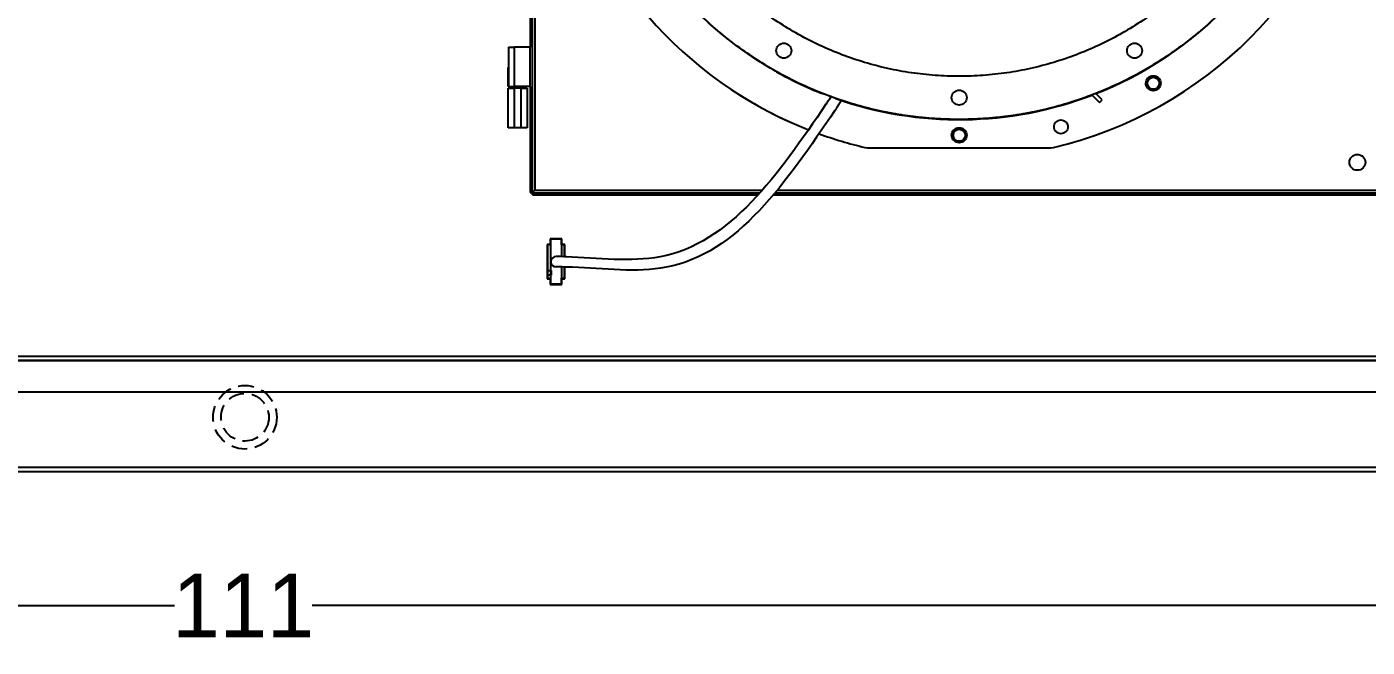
# Model space of a CAD drawing. Header units: inches. Extents: x 908 to 1218, y 246 to 442.
# Drawn here: x 1013.29 to 1055.42, y 286.14 to 305.65 of the extents above; entities that cross this region are included whole.
import ezdxf

# ---------------------------------------------------------------- set-up
doc = ezdxf.new("R2010")
doc.units = ezdxf.units.IN
doc.header["$MEASUREMENT"] = 0
doc.header["$PDSIZE"] = -1
doc.linetypes.add('DASHED', pattern=[0.75, 0.5, -0.25])
doc.dimstyles.new('RAE Solutions', dxfattribs={"dimtxt": 2, "dimasz": 1.5, "dimexe": 0.5, "dimexo": 0.5, "dimgap": 0.5, "dimtad": 0, "dimtih": 1, "dimtoh": 1, "dimdec": 3, "dimrnd": 0.125, "dimzin": 1, "dimdsep": 46, "dimlunit": 5, "dimtxsty": 'Standard', "dimcen": 0.09, "dimadec": 0, "dimazin": 0, "dimtfac": 1, "dimtdec": 3, "dimtofl": 0, "dimtmove": 0, "dimatfit": 3, "dimfxl": 1, "dimtolj": 1, "dimtzin": 1, "dimarcsym": 0})

# ---------------------------------------------------------------- blocks, each defined once
blk = doc.blocks.new('*D199')
at = {"color": 0, "lineweight": -2}
for p, q in [((1075.594, 293.77), (1075.594, 286.953)), ((964.603, 293.643), (964.603, 286.953)), ((966.103, 287.453), (1017.932, 287.453)), ((1074.094, 287.453), (1022.265, 287.453))]:
    blk.add_line(p, q, dxfattribs=at)
at = {"color": 0}
for points in [[(966.103, 287.703), (966.103, 287.203), (964.603, 287.453)], [(1074.094, 287.703), (1074.094, 287.203), (1075.594, 287.453)]]:
    blk.add_solid(points, dxfattribs=at)
at = {"layer": 'Defpoints', "color": 0}
for p in [(964.603, 294.143), (1075.594, 294.27), (1075.594, 287.453)]:
    blk.add_point(p, dxfattribs=at)
at = {"color": 0, "insert": (1020.098, 287.453), "char_height": 2, "attachment_point": 5}
blk.add_mtext('\\A1;111', dxfattribs=at)

msp = doc.modelspace()

# ---------------------------------------------------------------- linework, layer by layer
at = {"linetype": 'Continuous', "lineweight": 25}
for p, q in [((1029.1782, 327.8391), (1029.1782, 300.4372)), ((1029.2612, 327.7632), (1029.2612, 300.5132)), ((1029.1152, 324.7682), (1029.1152, 305.0082)), ((1028.4277, 305.0082), (1028.4277, 304.3736)), ((1028.4277, 305.0082), (1028.6152, 305.0082)), ((1029.1152, 305.0082), (1028.6152, 305.0082)), ((1028.6152, 305.0082), (1028.6152, 303.7682)), ((1029.1152, 303.7682), (1029.1152, 305.0082)), ((1028.4177, 303.7682), (1028.4177, 304.3736)), ((1028.4177, 304.3736), (1028.4277, 304.3736)), ((1028.4277, 304.3736), (1028.4277, 303.7682)), ((1028.4177, 303.7682), (1028.4277, 303.7682)), ((1028.4277, 303.7682), (1028.6152, 303.7682)), ((1028.4742, 303.7682), (1028.4742, 303.7182)), ((1029.1152, 303.7682), (1028.6152, 303.7682)), ((1028.9742, 303.7182), (1028.9742, 303.7682)), ((1029.1152, 303.7682), (1029.1152, 300.4372)), ((1028.4272, 302.4782), (1028.4272, 303.7182)), ((1028.4272, 303.7182), (1028.6147, 303.7182)), ((1028.6147, 303.7182), (1028.6147, 302.4782)), ((1028.8337, 303.7182), (1028.6147, 303.7182)), ((1028.8337, 302.4782), (1028.8337, 303.7182)), ((1028.8337, 303.7182), (1029.0212, 303.7182)), ((1029.0212, 303.7182), (1029.0212, 302.4782)), ((1046.7759, 303.5047), (1047.0117, 303.2689)), ((1047.0936, 303.3541), (1046.8962, 303.5514)), ((1047.0117, 303.2689), (1047.0936, 303.3541)), ((1028.6147, 302.4782), (1028.4272, 302.4782)), ((1028.8337, 302.4782), (1028.6147, 302.4782)), ((1029.0212, 302.4782), (1028.8337, 302.4782)), ((1039.6305, 301.8591), (1039.7209, 301.8486)), ((1039.7209, 301.8486), (1045.476, 301.8486)), ((1045.476, 301.8486), (1045.5664, 301.8591)), ((1029.1152, 300.4372), (1029.1782, 300.4372)), ((1029.1853, 300.3672), (1029.1853, 300.4302)), ((1029.1853, 300.4302), (1036.335, 300.4302)), ((1029.2612, 300.5132), (1036.4088, 300.5132)), ((1036.8108, 300.4302), (1056.1911, 300.4302)), ((1036.8798, 300.5132), (1056.1152, 300.5132)), ((1029.1853, 300.3672), (1036.2781, 300.3672)), ((1036.7577, 300.3672), (1056.1911, 300.3672)), ((1029.6517, 298.8067), (1029.6517, 297.7217)), ((1029.7467, 298.8067), (1029.6517, 298.8067)), ((1029.6617, 298.8067), (1029.6617, 297.9917)), ((1029.7567, 298.8067), (1029.6617, 298.8067)), ((1029.6617, 298.7967), (1029.6617, 297.7317)), ((1029.7567, 298.7967), (1029.6617, 298.7967)), ((1030.1067, 298.9817), (1029.7467, 298.9817)), ((1029.7467, 298.9817), (1029.7467, 298.8067)), ((1030.0967, 298.9817), (1029.7567, 298.9817)), ((1029.7567, 298.9817), (1029.7567, 298.8067)), ((1030.0967, 298.9717), (1029.7567, 298.9717)), ((1029.7567, 298.9717), (1029.7567, 298.7967)), ((1029.7567, 298.7967), (1029.7567, 297.7317)), ((1030.0967, 298.8067), (1030.0967, 298.9817)), ((1030.0967, 298.7967), (1030.0967, 298.9717)), ((1030.1917, 298.8067), (1030.0967, 298.8067)), ((1030.1917, 298.7967), (1030.0967, 298.7967)), ((1030.0967, 298.7967), (1030.0967, 298.4226)), ((1030.1067, 298.8067), (1030.1067, 298.9817)), ((1030.2017, 298.8067), (1030.1067, 298.8067)), ((1030.1917, 298.4193), (1030.1917, 298.8067)), ((1030.1917, 298.4193), (1030.1917, 298.7967)), ((1030.2017, 298.419), (1030.2017, 298.8067)), ((1030.1917, 298.5577), (1030.1917, 298.4193)), ((1029.6617, 297.9917), (1029.7717, 297.9917)), ((1029.7717, 297.9917), (1029.7717, 297.8417)), ((1030.0967, 298.098), (1030.0967, 297.7317)), ((1030.1917, 297.7417), (1030.1917, 298.0957)), ((1030.1917, 297.7317), (1030.1917, 298.0957)), ((1030.2017, 297.7217), (1030.2017, 298.0954)), ((1029.6517, 297.7217), (1029.7467, 297.7217)), ((1029.7717, 297.8417), (1029.6617, 297.8417)), ((1029.6617, 297.8417), (1029.6617, 297.7417)), ((1029.6617, 297.7417), (1029.7567, 297.7417)), ((1029.6617, 297.7317), (1029.7567, 297.7317)), ((1029.7467, 297.7217), (1029.7467, 297.5467)), ((1029.7467, 297.5467), (1030.1067, 297.5467)), ((1029.7567, 297.7417), (1029.7567, 297.5667)), ((1029.7567, 297.7317), (1029.7567, 297.5567)), ((1029.7567, 297.5667), (1030.0967, 297.5667)), ((1029.7567, 297.5567), (1030.0967, 297.5567)), ((1030.0967, 297.5667), (1030.0967, 297.7417)), ((1030.0967, 297.7417), (1030.1917, 297.7417)), ((1030.0967, 297.5567), (1030.0967, 297.7317)), ((1030.0967, 297.7317), (1030.1917, 297.7317)), ((1030.1067, 297.7217), (1030.2017, 297.7217)), ((1030.1067, 297.5467), (1030.1067, 297.7217)), ((1075.5439, 295.2813), (964.6529, 295.2813)), ((1075.5439, 295.2813), (964.6529, 295.2813)), ((1075.5439, 295.1483), (964.6529, 295.1483)), ((1075.5439, 295.1483), (964.6529, 295.1483)), ((1075.4869, 294.1563), (964.6529, 294.1563)), ((1075.4869, 294.1563), (964.6529, 294.1563)), ((964.71, 291.8018), (1075.4869, 291.8018)), ((964.71, 291.8018), (1075.4869, 291.8018)), ((964.7859, 291.6688), (1075.4109, 291.6688)), ((964.7859, 291.6688), (1075.4109, 291.6688))]:
    msp.add_line(p, q, dxfattribs=at)
msp.add_line((975.0984, 295.1688), (1065.0984, 295.1688))
msp.add_line((975.0984, 295.1688), (1065.0984, 295.1688))
for centre, radius in [((1042.5984, 314.447), 11.7126), ((1048.7008, 303.8774), 0.1875), ((1042.5984, 302.2423), 0.1875), ((1055.1152, 301.3882), 0.25)]:
    msp.add_circle(centre, radius, dxfattribs=at)
at = {"linetype": 'DASHED'}
for radius in [1, 1, 0.75, 0.75]:
    msp.add_circle((1020.1484, 293.3718), radius, dxfattribs=at)
at = {"linetype": 'Continuous', "lineweight": 25}
for centre, radius, start, end in [((1042.5984, 314.447), 12.9331, 193.26667, 248.51312), ((1042.5984, 314.447), 12.9331, 283.26667, 346.73333), ((1042.5984, 314.447), 11.7147, 291.53134, 314.20264), ((1042.5984, 314.447), 11.7147, 240.6662, 248.46866), ((1042.5984, 314.447), 12.9331, 237.30348, 248.51312), ((1042.5984, 314.447), 11.7147, 250.65335, 290.90006), ((1042.5984, 314.447), 12.9331, 250.083, 256.73333), ((1029.9267, 298.2642), 0.1631, 90, 270)]:
    msp.add_arc(centre, radius, start, end, dxfattribs=at)
for points, knots in [([(1054.308, 314.447), (1054.3031, 314.1916), (1054.2935, 313.6806), (1054.2155, 312.9175), (1054.0913, 312.161), (1053.917, 311.4142), (1053.6945, 310.6804), (1053.4244, 309.9628), (1053.1079, 309.2643), (1052.7464, 308.5881), (1052.3415, 307.9369), (1051.8949, 307.3136), (1051.4084, 306.7209), (1050.8842, 306.1612), (1050.3246, 305.6371), (1049.7318, 305.1506), (1049.1086, 304.704), (1048.4574, 304.299), (1047.7811, 303.9376), (1047.0827, 303.6211), (1046.365, 303.351), (1045.6313, 303.1284), (1044.8845, 302.9543), (1044.1279, 302.8294), (1043.3648, 302.7542), (1042.5984, 302.7291), (1041.8321, 302.7542), (1041.069, 302.8294), (1040.3124, 302.9543), (1039.5656, 303.1284), (1038.8319, 303.351), (1038.1142, 303.6211), (1037.4158, 303.9376), (1036.7395, 304.299), (1036.0883, 304.704), (1035.465, 305.1506), (1034.8723, 305.6371), (1034.3126, 306.1612), (1033.7885, 306.7209), (1033.302, 307.3136), (1032.8554, 307.9369), (1032.4505, 308.5881), (1032.089, 309.2643), (1031.7725, 309.9628), (1031.5024, 310.6804), (1031.2799, 311.4142), (1031.1055, 312.161), (1030.9814, 312.9175), (1030.9034, 313.6806), (1030.8937, 314.1916), (1030.8889, 314.447)], [0, 0, 0, 0, 0.0208333, 0.0416667, 0.0625, 0.0833333, 0.1041667, 0.125, 0.1458333, 0.1666667, 0.1875, 0.2083333, 0.2291667, 0.25, 0.2708333, 0.2916666, 0.3125, 0.3333333, 0.3541666, 0.375, 0.3958333, 0.4166666, 0.4375, 0.4583333, 0.4791667, 0.5, 0.5208333, 0.5416667, 0.5624999, 0.5833334, 0.6041667, 0.625, 0.6458333, 0.6666667, 0.6875, 0.7083334, 0.7291666, 0.75, 0.7708333, 0.7916666, 0.8125, 0.8333333, 0.8541667, 0.875, 0.8958333, 0.9166667, 0.9375, 0.9583333, 0.9791667, 1, 1, 1, 1]), ([(1049.4857, 306.7183), (1049.2947, 306.5551), (1048.9126, 306.2288), (1048.2963, 305.7938), (1047.6524, 305.4017), (1046.9811, 305.0582), (1046.2867, 304.7643), (1045.5728, 304.5218), (1044.8431, 304.3317), (1044.1015, 304.1953), (1043.352, 304.1131), (1042.5984, 304.0857), (1041.8449, 304.1131), (1041.0954, 304.1953), (1040.3538, 304.3317), (1039.6241, 304.5218), (1038.9102, 304.7643), (1038.2158, 305.0582), (1037.5445, 305.4017), (1036.9006, 305.7938), (1036.2843, 306.2288), (1035.9022, 306.5551), (1035.7112, 306.7183)], [0, 0, 0, 0, 0.05000005, 0.10000004, 0.15000001, 0.19999991, 0.24999998, 0.30000002, 0.35, 0.4000001, 0.45000005, 0.50000015, 0.54999993, 0.59999988, 0.64999998, 0.69999996, 0.75000001, 0.80000007, 0.85000011, 0.90000008, 0.95000007, 1, 1, 1, 1]), ([(1036.8504, 304.9003), (1036.854, 304.9312), (1036.8611, 304.993), (1036.9157, 305.0717), (1036.9938, 305.1242), (1037.0866, 305.1427), (1037.1795, 305.1242), (1037.2576, 305.0717), (1037.3122, 304.993), (1037.3193, 304.9312), (1037.3229, 304.9003)], [0, 0, 0, 0, 0.1249998, 0.2499977, 0.3749988, 0.4999982, 0.6249977, 0.7499987, 0.8750002, 1, 1, 1, 1]), ([(1047.874, 304.9003), (1047.8776, 304.9312), (1047.8847, 304.993), (1047.9393, 305.0717), (1048.0174, 305.1242), (1048.1103, 305.1427), (1048.2031, 305.1242), (1048.2812, 305.0717), (1048.3358, 304.993), (1048.3429, 304.9312), (1048.3465, 304.9003)], [0, 0, 0, 0, 0.1249998, 0.2499995, 0.3750005, 0.5, 0.6249995, 0.7500005, 0.8750002, 1, 1, 1, 1]), ([(1037.3229, 304.9003), (1037.3193, 304.8694), (1037.3122, 304.8075), (1037.2576, 304.7289), (1037.1795, 304.6764), (1037.0866, 304.6579), (1036.9938, 304.6764), (1036.9157, 304.7289), (1036.8611, 304.8075), (1036.854, 304.8694), (1036.8504, 304.9003)], [0, 0, 0, 0, 0.12499912, 0.25000073, 0.37500233, 0.50000177, 0.6250012, 0.75000281, 0.87500088, 1, 1, 1, 1]), ([(1048.3465, 304.9003), (1048.3429, 304.8694), (1048.3358, 304.8075), (1048.2812, 304.7289), (1048.2031, 304.6764), (1048.1103, 304.6579), (1048.0174, 304.6764), (1047.9393, 304.7289), (1047.8847, 304.8075), (1047.8776, 304.8694), (1047.874, 304.9003)], [0, 0, 0, 0, 0.1249991, 0.249999, 0.3750006, 0.5, 0.6249994, 0.750001, 0.8750009, 1, 1, 1, 1]), ([(1048.4646, 303.8774), (1048.4681, 303.9082), (1048.4752, 303.9698), (1048.5293, 304.0482), (1048.6068, 304.1008), (1048.6991, 304.1197), (1048.7919, 304.1021), (1048.8706, 304.0501), (1048.9262, 303.9711), (1048.9334, 303.9087), (1048.937, 303.8774)], [0, 0, 0, 0, 0.1245787, 0.2488747, 0.3733756, 0.4977489, 0.6221025, 0.7475163, 0.873759, 1, 1, 1, 1]), ([(1048.937, 303.8774), (1048.9334, 303.8464), (1048.9263, 303.7843), (1048.8713, 303.7055), (1048.7927, 303.653), (1048.6993, 303.635), (1048.6062, 303.6542), (1048.5285, 303.7074), (1048.4749, 303.786), (1048.468, 303.8471), (1048.4646, 303.8774)], [0, 0, 0, 0, 0.1254908, 0.2509653, 0.3764325, 0.5019057, 0.6273876, 0.7528822, 0.8772354, 1, 1, 1, 1]), ([(1038.5689, 303.4494), (1038.5418, 303.4093), (1038.5146, 303.3692), (1038.4874, 303.3291), (1038.4631, 303.2932), (1038.4388, 303.2573), (1038.4144, 303.2215), (1038.4135, 303.2201), (1038.4125, 303.2187), (1038.4116, 303.2173), (1036.9131, 301.0067), (1034.7736, 297.9292), (1031.1363, 298.3904), (1030.0343, 298.4248), (1029.9267, 298.4273)], [-0.1037755, -0.1037755, -0.1037755, -0.1037755, 0.0250348, 0.0250348, 0.0250348, 0.1403463, 0.1403463, 0.1403463, 0.1448443, 0.1448443, 0.1448443, 7.2472697, 10.1929424, 10.5128293, 10.5128293, 10.5128293, 10.5128293]), ([(1042.3622, 303.4234), (1042.3658, 303.4543), (1042.3729, 303.5162), (1042.4275, 303.5948), (1042.5056, 303.6473), (1042.5984, 303.6658), (1042.6913, 303.6473), (1042.7694, 303.5948), (1042.824, 303.5162), (1042.8311, 303.4543), (1042.8347, 303.4234)], [0, 0, 0, 0, 0.1249991, 0.2500007, 0.3749975, 0.4999969, 0.6250025, 0.7499993, 0.8750009, 1, 1, 1, 1]), ([(1042.8347, 303.4234), (1042.8311, 303.3925), (1042.824, 303.3307), (1042.7694, 303.252), (1042.6913, 303.1995), (1042.5984, 303.181), (1042.5056, 303.1995), (1042.4275, 303.252), (1042.3729, 303.3307), (1042.3658, 303.3925), (1042.3622, 303.4234)], [0, 0, 0, 0, 0.1249993, 0.250001, 0.374997, 0.5000031, 0.625003, 0.749999, 0.8750007, 1, 1, 1, 1]), ([(1038.9021, 303.3308), (1038.8738, 303.289), (1038.8455, 303.2473), (1038.8172, 303.2056), (1038.8172, 303.2056), (1038.8172, 303.2056), (1038.8172, 303.2056), (1038.7926, 303.1692), (1038.768, 303.1329), (1038.7434, 303.0966), (1038.7267, 303.072), (1038.71, 303.0474), (1038.6934, 303.0227), (1037.1646, 300.7664), (1035.0146, 297.593), (1031.2587, 298.0692), (1030.0942, 298.0987), (1029.9222, 298.1011)], [-0.3298403, -0.3298403, -0.3298403, -0.3298403, -0.195731, -0.195731, -0.195731, -0.195731, -0.195731, -0.195731, -0.079089, -0.079089, -0.079089, 0, 0, 0, 7.2472697, 10.1929424, 10.7060179, 10.7060179, 10.7060179, 10.7060179]), ([(1045.5815, 302.5061), (1045.5848, 302.5345), (1045.5913, 302.5912), (1045.6413, 302.6631), (1045.7125, 302.7111), (1045.7972, 302.7282), (1045.8821, 302.7117), (1045.9539, 302.664), (1046.0046, 302.5918), (1046.0112, 302.5347), (1046.0146, 302.5061)], [0, 0, 0, 0, 0.1255135, 0.2499867, 0.3743935, 0.4988922, 0.6232597, 0.7479394, 0.8738314, 1, 1, 1, 1]), ([(1046.0146, 302.5061), (1046.0113, 302.4777), (1046.0048, 302.4209), (1045.9545, 302.3487), (1045.8827, 302.3006), (1045.7973, 302.2839), (1045.7121, 302.3011), (1045.6406, 302.3496), (1045.5911, 302.4217), (1045.5847, 302.4781), (1045.5815, 302.5061)], [0, 0, 0, 0, 0.1252412, 0.2504823, 0.3757092, 0.5009322, 0.6261603, 0.7514072, 0.8764868, 1, 1, 1, 1]), ([(1042.3622, 302.2423), (1042.3658, 302.2735), (1042.3731, 302.3357), (1042.4281, 302.4142), (1042.5061, 302.4664), (1042.5984, 302.4846), (1042.6908, 302.4664), (1042.7688, 302.4142), (1042.8238, 302.3357), (1042.831, 302.2735), (1042.8347, 302.2423)], [0, 0, 0, 0, 0.1262511, 0.2513295, 0.3756274, 0.4999969, 0.6243726, 0.7486705, 0.8737489, 1, 1, 1, 1]), ([(1042.8347, 302.2423), (1042.8311, 302.2115), (1042.8241, 302.1498), (1042.7696, 302.0711), (1042.6914, 302.0184), (1042.5984, 301.9999), (1042.5055, 302.0184), (1042.4273, 302.0711), (1042.3728, 302.1498), (1042.3657, 302.2115), (1042.3622, 302.2423)], [0, 0, 0, 0, 0.1245351, 0.2497058, 0.3748572, 0.5000031, 0.6251428, 0.7502942, 0.8754649, 1, 1, 1, 1]), ([(1029.2612, 300.5132), (1029.249, 300.5015), (1029.2291, 300.4825), (1029.208, 300.4611), (1029.1951, 300.4505), (1029.1864, 300.4446), (1029.1796, 300.4399), (1029.1787, 300.4381), (1029.1782, 300.4372)], [0, 0, 0, 0, 0.3258872, 0.532605, 0.6334719, 0.7438525, 0.8655852, 1, 1, 1, 1]), ([(1029.1853, 300.4302), (1029.1859, 300.4309), (1029.1871, 300.4323), (1029.1946, 300.4428), (1029.209, 300.4598), (1029.2324, 300.4835), (1029.2514, 300.503), (1029.2612, 300.5132)], [0, 0, 0, 0, 0.1567996, 0.3135501, 0.4731286, 0.7271257, 1, 1, 1, 1])]:
    msp.add_open_spline(points, degree=3, knots=knots, dxfattribs=at)

# ---------------------------------------------------------------- dimensions: what is measured, and where the dimension line sits
dim = msp.add_linear_dim(base=(1075.5939, 287.4535), p1=(964.6029, 294.1433), p2=(1075.5939, 294.2705), dimstyle='RAE Solutions')
dim.commit()
dim.dimension.update_dxf_attribs({"geometry": '*D199', "text_midpoint": (1020.0984, 287.4535)})

doc.saveas('drawing.dxf')
